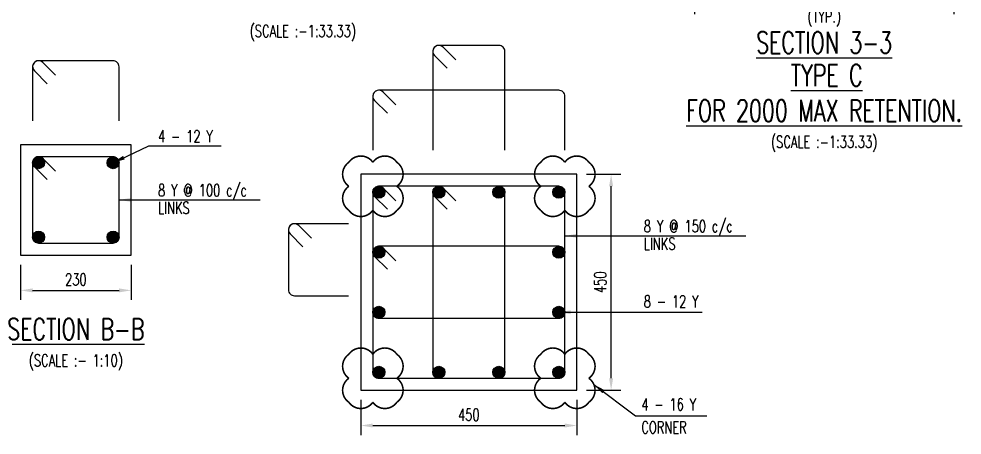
# Model space of a CAD drawing. Header units: millimetres. Extents: x 2843046 to 3042813, y -234641 to -168101.
# Drawn here: x 2856134 to 2875788, y -203814 to -195142 of the extents above; entities that cross this region are included whole.
import ezdxf
from ezdxf.enums import TextEntityAlignment as Align

# ---------------------------------------------------------------- set-up
doc = ezdxf.new("R2010")
doc.units = ezdxf.units.MM
doc.header["$MEASUREMENT"] = 0
doc.header["$PDMODE"] = 34
doc.header["$PDSIZE"] = -5
for name, color, linetype in [('S-CLOUD', 7, 'Continuous'), ('S-COLUMN', 1, 'Continuous'), ('S-DIM-1', 5, 'Continuous'), ('S-REINFORCEMENT', 6, 'Continuous'), ('S-STIRUPS)', 3, 'Continuous'), ('S-TEXT', 2, 'Continuous'), ('S-TEXT-1', 4, 'Continuous'), ('S-TITIL', 6, 'Continuous')]:
    doc.layers.add(name, color=color, linetype=linetype)
doc.styles.add('ROMANS', font='simplex.shx', dxfattribs={"width": 0.7})
doc.dimstyles.new('dim10', dxfattribs={"dimtxt": 250, "dimasz": 250, "dimexe": 200, "dimexo": 200, "dimgap": 100, "dimtad": 1, "dimdec": 0, "dimlfac": 0.1, "dimzin": 0, "dimdsep": 46, "dimtxsty": 'ROMANS', "dimcen": 0, "dimclrd": 5, "dimclre": 5, "dimclrt": 4, "dimadec": 0, "dimazin": 0, "dimtfac": 1, "dimtdec": 0, "dimtix": 1, "dimtofl": 0, "dimtmove": 2, "dimatfit": 3, "dimfxl": 0, "dimtolj": 1, "dimtzin": 0, "dimlwd": -1, "dimlwe": -1, "dimarcsym": 0})
doc.dimstyles.new('dim100', dxfattribs={"dimtxt": 250, "dimasz": 250, "dimexe": 200, "dimexo": 200, "dimgap": 100, "dimtad": 1, "dimdec": 0, "dimzin": 0, "dimdsep": 46, "dimtxsty": 'ROMANS', "dimcen": 0, "dimclrd": 5, "dimclre": 5, "dimclrt": 4, "dimadec": 0, "dimazin": 0, "dimtfac": 1, "dimtdec": 0, "dimtix": 1, "dimtofl": 0, "dimtmove": 2, "dimatfit": 3, "dimfxl": 0, "dimtolj": 1, "dimtzin": 0, "dimlwd": -1, "dimlwe": -1, "dimarcsym": 0})
doc.dimstyles.new('dim33.33', dxfattribs={"dimtxt": 250, "dimasz": 250, "dimexe": 200, "dimexo": 200, "dimgap": 100, "dimtad": 1, "dimdec": 0, "dimlfac": 0.333331, "dimzin": 0, "dimdsep": 46, "dimtxsty": 'ROMANS', "dimcen": 0, "dimclrd": 5, "dimclre": 5, "dimclrt": 4, "dimadec": 0, "dimazin": 0, "dimtfac": 1, "dimtdec": 0, "dimtix": 1, "dimtofl": 0, "dimtmove": 2, "dimatfit": 3, "dimfxl": 0, "dimtolj": 1, "dimtzin": 0, "dimlwd": -1, "dimlwe": -1, "dimarcsym": 0})

# ---------------------------------------------------------------- blocks, each defined once
blk = doc.blocks.new('*D36')
at = {"layer": 'Defpoints', "color": 0, "lineweight": -2}
for p in [(2856171, -197763), (2855436, -200063), (2856171, -200063)]:
    blk.add_point(p, dxfattribs=at)
at = {"layer": 'S-DIM-1', "color": 5}
for p, q in [((2855971, -197763), (2855236, -197763)), ((2855436, -198013), (2855436, -199813)), ((2855971, -200063), (2855236, -200063))]:
    blk.add_line(p, q, dxfattribs=at)
at = {"layer": 'S-DIM-1', "color": 5, "lineweight": -2}
for points in [[(2855477, -198013), (2855394, -198013), (2855436, -197763)], [(2855394, -199813), (2855477, -199813), (2855436, -200063)]]:
    blk.add_solid(points, dxfattribs=at)
at = {"layer": 'S-DIM-1', "color": 4, "insert": (2855211, -198913), "char_height": 250, "attachment_point": 5, "rotation": 90, "style": 'ROMANS'}
blk.add_mtext('\\A1;230', dxfattribs=at)
blk = doc.blocks.new('*D37')
at = {"layer": 'Defpoints', "color": 0, "lineweight": -2}
for p in [(2856171, -200063), (2858471, -200063), (2858471, -200798)]:
    blk.add_point(p, dxfattribs=at)
at = {"layer": 'S-DIM-1', "color": 5}
for p, q in [((2856171, -200263), (2856171, -200998)), ((2858471, -200263), (2858471, -200998)), ((2856421, -200798), (2858221, -200798))]:
    blk.add_line(p, q, dxfattribs=at)
at = {"layer": 'S-DIM-1', "color": 5, "lineweight": -2}
for points in [[(2856421, -200757), (2856421, -200840), (2856171, -200798)], [(2858221, -200840), (2858221, -200757), (2858471, -200798)]]:
    blk.add_solid(points, dxfattribs=at)
at = {"layer": 'S-DIM-1', "color": 4, "insert": (2857321, -200573), "char_height": 250, "attachment_point": 5, "style": 'ROMANS'}
blk.add_mtext('\\A1;230', dxfattribs=at)
blk = doc.blocks.new('*D42')
at = {"layer": 'Defpoints', "color": 0, "lineweight": -2}
for p in [(2863259, -202879), (2867759, -202879), (2867759, -203614)]:
    blk.add_point(p, dxfattribs=at)
at = {"layer": 'S-DIM-1', "color": 5}
for p, q in [((2863259, -203079), (2863259, -203814)), ((2867759, -203079), (2867759, -203814)), ((2863509, -203614), (2867509, -203614))]:
    blk.add_line(p, q, dxfattribs=at)
at = {"layer": 'S-DIM-1', "color": 5, "lineweight": -2}
for points in [[(2863509, -203573), (2863509, -203656), (2863259, -203614)], [(2867509, -203656), (2867509, -203573), (2867759, -203614)]]:
    blk.add_solid(points, dxfattribs=at)
at = {"layer": 'S-DIM-1', "color": 4, "insert": (2865509, -203389), "char_height": 250, "attachment_point": 5, "style": 'ROMANS'}
blk.add_mtext('\\A1;450', dxfattribs=at)
blk = doc.blocks.new('*D51')
at = {"layer": 'Defpoints', "color": 0, "lineweight": -2}
for p in [(2867759, -198379), (2868474, -198379), (2867759, -202879)]:
    blk.add_point(p, dxfattribs=at)
at = {"layer": 'S-DIM-1', "color": 5}
for p, q in [((2867959, -198379), (2868674, -198379)), ((2868474, -202629), (2868474, -198629)), ((2867959, -202879), (2868674, -202879))]:
    blk.add_line(p, q, dxfattribs=at)
at = {"layer": 'S-DIM-1', "color": 5, "lineweight": -2}
for points in [[(2868516, -198629), (2868432, -198629), (2868474, -198379)], [(2868432, -202629), (2868516, -202629), (2868474, -202879)]]:
    blk.add_solid(points, dxfattribs=at)
at = {"layer": 'S-DIM-1', "color": 4, "insert": (2868249, -200629), "char_height": 250, "attachment_point": 5, "rotation": 90, "style": 'ROMANS'}
blk.add_mtext('\\A1;450', dxfattribs=at)
blk = doc.blocks.new('*D61')
at = {"layer": 'Defpoints', "color": 0, "lineweight": -2}
for p in [(2870213, -192801), (2875613, -193251), (2875613, -194846)]:
    blk.add_point(p, dxfattribs=at)
at = {"layer": 'S-DIM-1', "color": 5}
for p, q in [((2870213, -193001), (2870213, -195046)), ((2875613, -193451), (2875613, -195046)), ((2870463, -194846), (2875363, -194846))]:
    blk.add_line(p, q, dxfattribs=at)
at = {"layer": 'S-DIM-1', "color": 5, "lineweight": -2}
for points in [[(2870463, -194804), (2870463, -194888), (2870213, -194846)], [(2875363, -194888), (2875363, -194804), (2875613, -194846)]]:
    blk.add_solid(points, dxfattribs=at)
at = {"layer": 'S-DIM-1', "color": 4, "char_height": 250, "attachment_point": 5, "style": 'ROMANS'}
for s, insert in [('\\A1;1800', (2872913, -194621)), ('\\A1;(TYP.)', (2872913, -195137))]:
    blk.add_mtext(s, dxfattribs=dict(at, insert=insert))

msp = doc.modelspace()

# ---------------------------------------------------------------- linework, layer by layer
at = {"layer": 'S-CLOUD', "const_width": 33.3}
for points in [[(2864009.5, -198129.4, 0.5205671), (2863509.5, -198129.4, 0.5205671), (2863009.5, -198129.4, 0.5205671), (2863009.5, -198629.4, 0.5205671), (2863009.5, -199129.4, 0.5205671), (2863509.5, -199129.4, 0.5205671), (2864009.5, -199129.4, 0.5205671), (2864009.5, -198629.4, 0.5205671)], [(2867009.5, -198129.4, -0.5205671), (2867509.5, -198129.4, -0.5205671), (2868009.5, -198129.4, -0.5205671), (2868009.5, -198629.4, -0.5205671), (2868009.5, -199129.4, -0.5205671), (2867509.5, -199129.4, -0.5205671), (2867009.5, -199129.4, -0.5205671), (2867009.5, -198629.4, -0.5205671)], [(2864009.5, -203129.4, -0.5205671), (2863509.5, -203129.4, -0.5205671), (2863009.5, -203129.4, -0.5205671), (2863009.5, -202629.4, -0.5205671), (2863009.5, -202129.4, -0.5205671), (2863509.5, -202129.4, -0.5205671), (2864009.5, -202129.4, -0.5205671), (2864009.5, -202629.4, -0.5205671)], [(2867009.5, -203129.4, 0.5205671), (2867509.5, -203129.4, 0.5205671), (2868009.5, -203129.4, 0.5205671), (2868009.5, -202629.4, 0.5205671), (2868009.5, -202129.4, 0.5205671), (2867509.5, -202129.4, 0.5205671), (2867009.5, -202129.4, 0.5205671), (2867009.5, -202629.4, 0.5205671)]]:
    msp.add_lwpolyline(points, format="xyb", close=True, dxfattribs=at)
at = {"layer": 'S-COLUMN', "color": 4, "ltscale": 5}
for points in [[(2856170.8, -197763.2), (2856170.8, -200063.2), (2858470.8, -200063.2), (2858470.8, -197763.2)], [(2863259.5, -198379.4), (2863259.5, -202879.4), (2867759.5, -202879.4), (2867759.5, -198379.4)]]:
    msp.add_lwpolyline(points, close=True, dxfattribs=at)
at = {"layer": 'S-REINFORCEMENT', "const_width": 125}
for points in [[(2856545.8, -198075.7, -1), (2856545.8, -198200.7, -1)], [(2858095.8, -198075.7, 1), (2858095.8, -198200.7, 1)], [(2863634.5, -198691.9, -1), (2863634.5, -198816.9, -1)], [(2864884.5, -198691.9, 1), (2864884.5, -198816.9, 1)], [(2866134.5, -198691.9, 1), (2866134.5, -198816.9, 1)], [(2867384.5, -198691.9, 1), (2867384.5, -198816.9, 1)], [(2856545.8, -199750.8, 1), (2856545.8, -199625.8, 1)], [(2858095.8, -199750.8, -1), (2858095.8, -199625.8, -1)], [(2863634.5, -200066.9, 1), (2863634.5, -199941.9, 1)], [(2867384.5, -200066.9, -1), (2867384.5, -199941.9, -1)], [(2863634.5, -201316.9, 1), (2863634.5, -201191.9, 1)], [(2867384.5, -201316.9, -1), (2867384.5, -201191.9, -1)], [(2863634.5, -202566.9, 1), (2863634.5, -202441.9, 1)], [(2864884.5, -202566.9, -1), (2864884.5, -202441.9, -1)], [(2866134.5, -202566.9, -1), (2866134.5, -202441.9, -1)], [(2867384.5, -202566.9, -1), (2867384.5, -202441.9, -1)]]:
    msp.add_lwpolyline(points, format="xyb", close=True, dxfattribs=at)
at = {"layer": 'S-REINFORCEMENT'}
for centre in [(2856545.8, -198138.2), (2858095.8, -198138.2), (2863634.5, -198754.4), (2864884.5, -198754.4), (2866134.5, -198754.4), (2867384.5, -198754.4), (2856545.8, -199688.3), (2858095.8, -199688.3), (2863634.5, -200004.4), (2867384.5, -200004.4), (2863634.5, -201254.4), (2867384.5, -201254.4), (2863634.5, -202504.4), (2864884.5, -202504.4), (2866134.5, -202504.4), (2867384.5, -202504.4)]:
    msp.add_circle(centre, 125, dxfattribs=at)
at = {"layer": 'S-STIRUPS)', "color": 8}
for points in [[(2865238, -195994.8), (2864972.9, -195729.7, 0.6681794), (2864759.5, -195818.1), (2864759.5, -197879.4)], [(2866259.5, -197879.4), (2866259.5, -195818.1, 0.4142136), (2866134.5, -195693.1), (2864884.5, -195693.1, 0.6681794), (2864796.1, -195906.4), (2865061.3, -196171.6)], [(2856899.3, -196315), (2856634.2, -196049.9, 0.6681794), (2856420.8, -196138.2), (2856420.8, -197263.2)], [(2858220.8, -197263.2), (2858220.8, -196138.2, 0.4142136), (2858095.8, -196013.2), (2856545.8, -196013.2, 0.6681794), (2856457.4, -196226.6), (2856722.5, -196491.8)], [(2863988, -196931.2), (2863722.9, -196666, 0.6681794), (2863509.5, -196754.4), (2863509.5, -197879.4)], [(2867509.5, -197879.4), (2867509.5, -196754.4, 0.4142136), (2867384.5, -196629.4), (2863634.5, -196629.4, 0.6681794), (2863546.1, -196842.8), (2863811.3, -197108)], [(2856899.3, -198315), (2856634.2, -198049.8, 0.6681794), (2856420.8, -198138.2), (2856420.8, -199688.3, 0.4142136), (2856545.8, -199813.3), (2858095.8, -199813.3, 0.4142136), (2858220.8, -199688.3), (2858220.8, -198138.2, 0.4142136), (2858095.8, -198013.2), (2856545.8, -198013.2, 0.6681794), (2856457.4, -198226.6), (2856722.5, -198491.8)], [(2863988, -198931.2), (2863722.9, -198666, 0.6681794), (2863509.5, -198754.4), (2863509.5, -202504.4, 0.4142136), (2863634.5, -202629.4), (2867384.5, -202629.4, 0.4142136), (2867509.5, -202504.4), (2867509.5, -198754.4, 0.4142136), (2867384.5, -198629.4), (2863634.5, -198629.4, 0.6681794), (2863546.1, -198842.8), (2863811.3, -199107.9)], [(2865238, -198931.2), (2864972.9, -198666, 0.6681794), (2864759.5, -198754.4), (2864759.5, -202504.4, 0.4142136), (2864884.5, -202629.4), (2866134.5, -202629.4, 0.4142136), (2866259.5, -202504.4), (2866259.5, -198754.4, 0.4142136), (2866134.5, -198629.4), (2864884.5, -198629.4, 0.6681794), (2864796.1, -198842.8), (2865061.3, -199107.9)], [(2862229.9, -199711.4), (2861964.7, -199446.3, 0.6681794), (2861751.3, -199534.7), (2861751.3, -200784.7, 0.4142136), (2861876.3, -200909.7), (2863001.3, -200909.7)], [(2863001.3, -199409.7), (2861876.3, -199409.7, 0.6681794), (2861788, -199623), (2862053.1, -199888.2)], [(2863988, -200181.2), (2863722.9, -199916, 0.6681794), (2863509.5, -200004.4), (2863509.5, -201254.4, 0.4142136), (2863634.5, -201379.4), (2867384.5, -201379.4, 0.4142136), (2867509.5, -201254.4), (2867509.5, -200004.4, 0.4142136), (2867384.5, -199879.4), (2863634.5, -199879.4, 0.6681794), (2863546.1, -200092.8), (2863811.3, -200358)]]:
    msp.add_lwpolyline(points, format="xyb", dxfattribs=at)

# ---------------------------------------------------------------- texts
at = {"layer": 'S-TEXT', "style": 'ROMANS', "width": 0.7}
for s, p in [('(SCALE :-1:33.33)', (2862051.1, -195395.3, 153353)), ('(SCALE :-1:33.33)', (2872912.5, -197703.7, 153330.8)), ('(SCALE :- 1:10)', (2857320.8, -202256.5))]:
    msp.add_text(s, height=250, dxfattribs=at).set_placement(p, align=Align.MIDDLE_CENTER)
at = {"layer": 'S-TEXT-1', "style": 'ROMANS', "width": 0.7}
for s, p in [('4 - 12 Y', (2859033.8, -197588.6)), ('8 Y @ 100 c/c', (2859033.8, -198713.2)), ('LINKS', (2859033.8, -199077.5)), ('8 Y @ 150 c/c', (2869155.3, -199461.9)), ('LINKS', (2869155.3, -199826.2)), ('8 - 12 Y', (2869155.3, -201029.4)), ('4 - 16 Y', (2869103.5, -203172.8)), ('CORNER', (2869103.5, -203652.8))]:
    msp.add_text(s, height=250, dxfattribs=at).set_placement(p, align=Align.MIDDLE_LEFT)
at = {"layer": 'S-TITIL', "style": 'ROMANS', "width": 0.7}
for s, p in [('%%USECTION 3-3', (2872912.5, -195635, 153330.8)), ('%%UTYPE C', (2872965.1, -196316.3, 153353)), ('%%UFOR 2000 MAX RETENTION.', (2872912.5, -197053.7, 153330.8)), ('%%USECTION B-B', (2857320.8, -201606.5))]:
    msp.add_text(s, height=450, dxfattribs=at).set_placement(p, align=Align.MIDDLE_CENTER)

# ---------------------------------------------------------------- dimensions: what is measured, and where the dimension line sits
at = {"layer": 'S-DIM-1'}
dim = msp.add_linear_dim(base=(2875612.5, -194846.1, 153328.1), p1=(2870212.5, -192801.5, 153303.1), p2=(2875612.5, -193251.5, 153328.1), text='<>\\X(TYP.)', dimstyle='dim33.33', override={"dimtxt": 250, "dimasz": 250, "dimtmove": 0}, dxfattribs=at)
dim.commit()
dim.dimension.update_dxf_attribs({"geometry": '*D61', "text_midpoint": (2872912.5, -194846.1, 153328.1)})
for base, p1, p2, angle, picture, middle in [((2855435.7, -200063.2), (2856170.8, -197763.2), (2856170.8, -200063.2), 90, '*D36', (2855210.7, -198913.2)), ((2868473.9, -198379.4), (2867759.5, -202879.4), (2867759.5, -198379.4), 90, '*D51', (2868248.9, -200629.4)), ((2858470.8, -200798.3, 3.2), (2856170.8, -200063.2, 3.2), (2858470.8, -200063.2, 3.2), 180, '*D37', (2857320.8, -200573.3, 3.2)), ((2867759.5, -203614.5, -5.5), (2863259.5, -202879.4, -5.5), (2867759.5, -202879.4, -5.5), 180, '*D42', (2865509.5, -203389.5, -5.5))]:
    dim = msp.add_linear_dim(base=base, p1=p1, p2=p2, angle=angle, dimstyle='dim10', dxfattribs=at)
    dim.commit()
    dim.dimension.update_dxf_attribs({"geometry": picture, "text_midpoint": middle})

# ---------------------------------------------------------------- leaders
for points, override in [([(2858095.8, -198138.2, 3.2), (2858842.9, -197788.6, 3.2), (2860347.4, -197788.6, 3.2)], {"dimgap": 100, "dimtad": 0}), ([(2858220.8, -198913.2, 3.2), (2861162.3, -198913.2, 3.2)], {"dimtad": 0}), ([(2867509.5, -199661.9, -5.5), (2871283.9, -199661.9, -5.5)], {"dimtad": 0}), ([(2867384.5, -201254.4, -5.5), (2870371.4, -201254.4, -5.5)], {"dimtad": 0})]:
    msp.add_leader(points, dimstyle='dim100', override=override, dxfattribs=at)
msp.add_leader([(2868115.1, -202759.6, 59.2), (2868983.5, -203412.8, 59.2), (2870465.8, -203412.8, 59.2)], dimstyle='dim10', dxfattribs=at)

doc.saveas('drawing.dxf')
